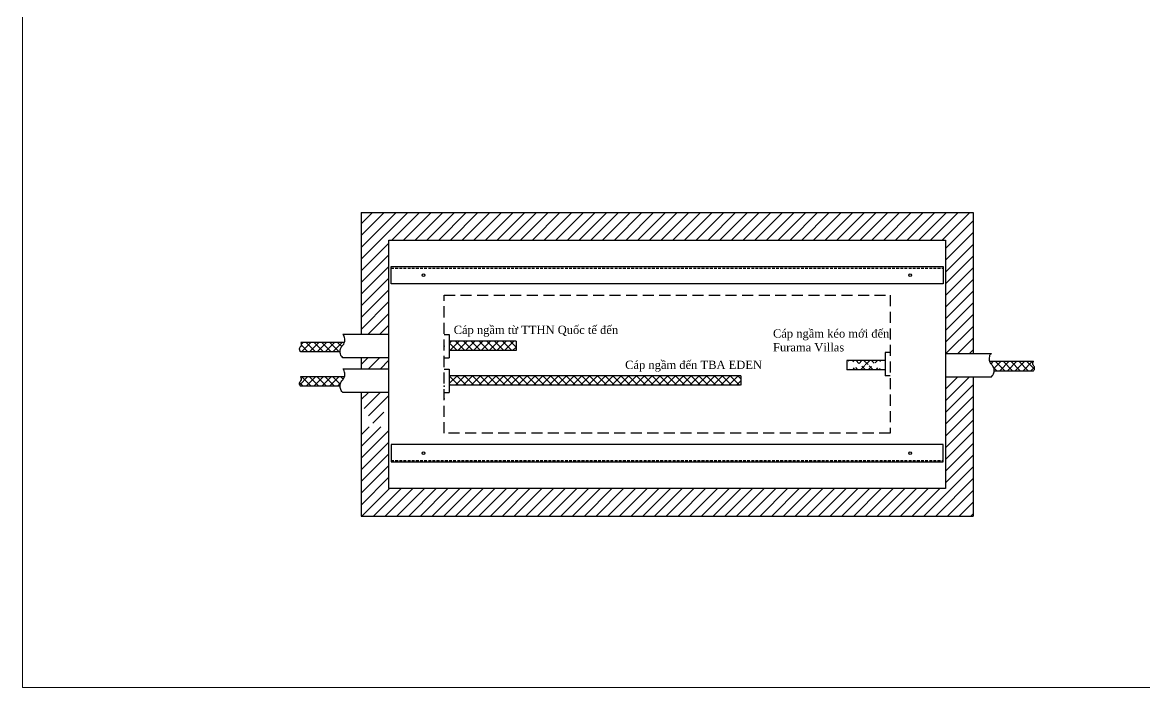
# Model space of a CAD drawing. Extents: x -186 to 682, y 299 to 595.
# Drawn here: x -185.6 to 17.7, y 298.8 to 419.3 of the extents above; entities that cross this region are included whole.
import ezdxf

# ---------------------------------------------------------------- set-up
doc = ezdxf.new("R2010")
doc.units = 0
doc.header["$LTSCALE"] = 2
doc.header["$MEASUREMENT"] = 0
doc.linetypes.add('DASHEDX2', pattern=[1.5, 1, -0.5])
doc.linetypes.add('HIDDEN', pattern=[0.375, 0.25, -0.125])
doc.layers.add('0-CON', color=7, linetype='CONTINUOUS', lineweight=0)
doc.layers.add('XA-TT2', color=7, linetype='CONTINUOUS')
doc.styles.add('VIET25', font='vntime.TTF', dxfattribs={"height": 2.5})
pattern_1 = [(45, (-106.8686, 85.1335), (-0.7071068, 0.7071068), []), (135, (-106.8686, 85.1335), (-0.7071068, -0.7071068), [])]

msp = doc.modelspace()

# ---------------------------------------------------------------- hatches: boundary and pattern name
at = {"layer": 'XA-TT2'}
h = msp.add_hatch(dxfattribs=at)
h.set_pattern_fill('ANSI31', color=8, scale=12, style=0)
h.paths.add_polyline_path([(-13.37, 355.08), (-18.38, 355.08), (-18.38, 334.87), (-119.2, 334.87), (-119.2, 346.02), (-124.22, 346.02), (-124.22, 329.87), (-13.37, 329.87)])
h.paths.add_polyline_path([(-13.37, 384.85), (-124.22, 384.85), (-124.22, 362.75), (-119.2, 362.75), (-119.2, 379.85), (-18.38, 379.85), (-18.38, 359.31), (-13.37, 359.31)])
h.paths.add_polyline_path([(-119.2, 358.52), (-124.22, 358.52), (-124.22, 356.5), (-119.2, 356.5)])
h.paths.add_polyline_path([(-119.2, 352.27), (-124.22, 352.27), (-124.22, 350.25), (-121.71, 346.02), (-119.2, 350.25)], flags=17)
h = msp.add_hatch(dxfattribs=at)
h.set_pattern_fill('ANSI37', color=8, scale=8, style=0)
h.set_pattern_definition(pattern_1)
edge = h.paths.add_edge_path()
edge.add_spline(control_points=[(-135.17, 361.33), (-135.16, 361.32), (-135.1, 361.3), (-135.07, 361.17), (-135.01, 360.96), (-135.05, 360.66), (-135.27, 360.46), (-135.39, 360.22), (-135.37, 359.96), (-135.29, 359.76), (-135.21, 359.68), (-135.17, 359.64)], knot_values=[0, 0, 0, 0, 0.0556, 0.173567, 0.349585, 0.753226, 0.959157, 1.236451, 1.527028, 1.698504, 1.870314, 1.870314, 1.870314, 1.870314], degree=3, periodic=0)
edge.add_line((-135.17, 359.64), (-128.03, 359.64))
edge.add_spline(control_points=[(-128.03, 359.64), (-128.04, 359.75), (-128.01, 360.09), (-127.78, 360.57), (-127.38, 360.93), (-127.26, 361.21), (-127.23, 361.33)], knot_values=[1.25519, 1.25519, 1.25519, 1.25519, 1.585587, 2.279228, 2.794358, 3.163339, 3.163339, 3.163339, 3.163339], degree=3, periodic=0)
edge.add_line((-127.23, 361.33), (-135.17, 361.33))
h = msp.add_hatch(dxfattribs=at)
h.set_pattern_fill('ANSI37', color=8, scale=8, style=0)
h.set_pattern_definition([(45, (0, -2.9772), (-0.7071068, 0.7071068), []), (135, (0, -2.9772), (-0.7071068, -0.7071068), [])])
h.paths.add_polyline_path([(-108.27, 361.52), (-108.27, 359.83), (-96.16, 359.83), (-96.16, 361.52)])
h = msp.add_hatch(dxfattribs=at)
h.set_pattern_fill('ANSI37', color=8, scale=8, style=0)
h.set_pattern_definition([(45, (-106.8686, 88.1107), (-0.7071068, 0.7071068), []), (135, (-106.8686, 88.1107), (-0.7071068, -0.7071068), [])])
edge = h.paths.add_edge_path()
edge.add_line((-29.3, 356.37), (-36.25, 356.37))
edge.add_line((-29.3, 358.06), (-36.25, 358.06))
h = msp.add_hatch(dxfattribs=at)
h.set_pattern_fill('ANSI37', color=8, scale=8, style=0)
h.set_pattern_definition([(135, (-30.7275, 87.9489), (0.7071068, 0.7071068), []), (45, (-30.7275, 87.9489), (0.7071068, -0.7071068), [])])
edge = h.paths.add_edge_path()
edge.add_spline(control_points=[(-2.41, 357.9), (-2.43, 357.89), (-2.48, 357.86), (-2.52, 357.74), (-2.58, 357.52), (-2.54, 357.23), (-2.32, 357.03), (-2.2, 356.78), (-2.22, 356.53), (-2.29, 356.33), (-2.37, 356.25), (-2.41, 356.2)], knot_values=[0, 0, 0, 0, 0.0556, 0.173567, 0.349585, 0.753226, 0.959157, 1.236451, 1.527028, 1.698504, 1.870314, 1.870314, 1.870314, 1.870314], degree=3, periodic=0)
edge.add_line((-2.41, 356.2), (-9.56, 356.2))
edge.add_spline(control_points=[(-9.56, 356.2), (-9.55, 356.32), (-9.58, 356.66), (-9.81, 357.14), (-10.2, 357.5), (-10.32, 357.78), (-10.36, 357.9)], knot_values=[1.25519, 1.25519, 1.25519, 1.25519, 1.585587, 2.279228, 2.794358, 3.163339, 3.163339, 3.163339, 3.163339], degree=3, periodic=0)
edge.add_line((-10.36, 357.9), (-2.41, 357.9))
h = msp.add_hatch(dxfattribs=at)
h.set_pattern_fill('ANSI37', color=8, scale=8, style=0)
h.set_pattern_definition(pattern_1)
edge = h.paths.add_edge_path()
edge.add_spline(control_points=[(-135.18, 355.08), (-135.16, 355.07), (-135.11, 355.05), (-135.07, 354.92), (-135.02, 354.71), (-135.06, 354.41), (-135.28, 354.21), (-135.4, 353.97), (-135.38, 353.71), (-135.3, 353.51), (-135.22, 353.43), (-135.18, 353.39)], knot_values=[0, 0, 0, 0, 0.0556, 0.173567, 0.349585, 0.753226, 0.959157, 1.236451, 1.527028, 1.698504, 1.870314, 1.870314, 1.870314, 1.870314], degree=3, periodic=0)
edge.add_line((-135.18, 353.39), (-128.04, 353.39))
edge.add_spline(control_points=[(-128.04, 353.39), (-128.04, 353.5), (-128.02, 353.84), (-127.78, 354.32), (-127.39, 354.68), (-127.27, 354.96), (-127.24, 355.08)], knot_values=[1.25519, 1.25519, 1.25519, 1.25519, 1.585587, 2.279228, 2.794358, 3.163339, 3.163339, 3.163339, 3.163339], degree=3, periodic=0)
edge.add_line((-127.24, 355.08), (-135.18, 355.08))
h = msp.add_hatch(dxfattribs=at)
h.set_pattern_fill('ANSI37', color=8, scale=8, style=0)
h.set_pattern_definition(pattern_1)
h.paths.add_polyline_path([(-55.45, 355.27), (-108.27, 355.27), (-108.27, 353.58), (-55.45, 353.58)])

# ---------------------------------------------------------------- linework, layer by layer
at = {"layer": '0-CON'}
for p, q in [((-185.57, 298.81), (-185.57, 595.21)), ((220.9, 298.81), (-185.57, 298.81))]:
    msp.add_line(p, q, dxfattribs=at)
at = {"layer": 'XA-TT2', "color": 8}
for p, q in [((-124.22, 384.85), (-124.22, 362.75)), ((-124.22, 384.85), (-13.37, 384.85)), ((-13.37, 384.85), (-13.37, 359.31)), ((-124.22, 358.52), (-124.22, 356.5)), ((-13.37, 355.08), (-13.37, 329.87)), ((-124.22, 352.27), (-124.22, 346.02)), ((-124.22, 346.02), (-124.22, 329.87)), ((-124.22, 329.87), (-13.37, 329.87))]:
    msp.add_line(p, q, dxfattribs=at)
at = {"layer": 'XA-TT2', "color": 8, "linetype": 'HIDDEN'}
for p, q in [((-118.79, 374.76), (-18.79, 374.76)), ((-118.79, 339.96), (-18.79, 339.96))]:
    msp.add_line(p, q, dxfattribs=at)
at = {"layer": 'XA-TT2', "color": 2, "linetype": 'DASHEDX2'}
for p, q in [((-109.21, 344.86), (-109.21, 369.86)), ((-109.21, 369.86), (-28.38, 369.86)), ((-28.38, 369.86), (-28.38, 344.86)), ((-28.38, 344.86), (-109.21, 344.86))]:
    msp.add_line(p, q, dxfattribs=at)
at = {"layer": 'XA-TT2'}
for p, q in [((-96.16, 361.52), (-96.16, 359.83)), ((-36.25, 358.06), (-36.25, 356.37)), ((-55.45, 355.27), (-55.45, 353.58))]:
    msp.add_line(p, q, dxfattribs=at)
at = {"layer": 'XA-TT2', "color": 7}
msp.add_lwpolyline([(-119.2, 334.87), (-119.2, 379.85), (-18.38, 379.85), (-18.38, 334.87)], close=True, dxfattribs=at)
at = {"layer": 'XA-TT2', "color": 147}
for points in [[(-118.79, 375.06), (-18.79, 375.06), (-18.79, 371.91), (-118.79, 371.91)], [(-118.79, 339.67), (-18.79, 339.67), (-18.79, 342.82), (-118.79, 342.82)]]:
    msp.add_lwpolyline(points, close=True, dxfattribs=at)
at = {"layer": 'XA-TT2'}
for points in [[(-119.19, 362.75), (-127.53, 362.75)], [(-109.21, 362.75), (-108.27, 362.75)], [(-108.27, 362.75), (-108.27, 358.52)], [(-127.23, 361.33), (-135.17, 361.33)], [(-96.16, 361.52), (-108.27, 361.52)], [(-96.16, 359.83), (-108.27, 359.83)], [(-128.03, 359.64), (-135.17, 359.64)], [(-119.19, 358.52), (-127.53, 358.52)], [(-109.21, 358.52), (-108.27, 358.52)], [(-29.3, 358.06), (-36.25, 358.06)], [(-29.3, 359.48), (-29.3, 355.25)], [(-28.38, 359.48), (-29.3, 359.48)], [(-18.39, 359.31), (-10.06, 359.31)], [(-10.36, 357.9), (-2.41, 357.9)], [(-119.2, 356.5), (-127.54, 356.5)], [(-109.21, 356.5), (-108.27, 356.5)], [(-108.27, 356.5), (-108.27, 352.27)], [(-29.3, 356.37), (-36.25, 356.37)], [(-9.56, 356.2), (-2.41, 356.2)], [(-127.24, 355.08), (-135.18, 355.08)], [(-55.45, 355.27), (-108.27, 355.27)], [(-28.38, 355.25), (-29.3, 355.25)], [(-18.39, 355.08), (-10.06, 355.08)], [(-128.04, 353.39), (-135.18, 353.39)], [(-119.2, 352.27), (-127.54, 352.27)], [(-109.21, 352.27), (-108.27, 352.27)], [(-55.48, 353.58), (-108.27, 353.58)]]:
    msp.add_lwpolyline(points, dxfattribs=at)
for centre in [(-112.92, 373.48), (-24.78, 373.48), (-112.92, 341.24), (-24.78, 341.24)]:
    msp.add_circle(centre, 0.251, dxfattribs=at)
for points in [[(-127.53, 358.52), (-127.81, 358.85), (-127.98, 359.24), (-128.01, 359.97), (-127.71, 360.6), (-127.38, 360.99), (-127.18, 361.98), (-127.28, 362.41), (-127.42, 362.68), (-127.53, 362.75)], [(-135.17, 359.64), (-135.29, 359.77), (-135.35, 359.93), (-135.36, 360.22), (-135.25, 360.47), (-135.11, 360.63), (-135.04, 361.02), (-135.07, 361.2), (-135.13, 361.3), (-135.17, 361.33)], [(-10.06, 355.08), (-9.78, 355.41), (-9.61, 355.81), (-9.58, 356.53), (-9.88, 357.16), (-10.21, 357.56), (-10.4, 358.55), (-10.31, 358.98), (-10.17, 359.24), (-10.06, 359.31)], [(-2.41, 356.2), (-2.3, 356.34), (-2.24, 356.49), (-2.23, 356.78), (-2.34, 357.04), (-2.48, 357.19), (-2.55, 357.59), (-2.51, 357.76), (-2.46, 357.87), (-2.41, 357.9)], [(-127.54, 352.27), (-127.82, 352.6), (-127.98, 352.99), (-128.01, 353.72), (-127.72, 354.35), (-127.39, 354.74), (-127.19, 355.73), (-127.29, 356.16), (-127.42, 356.43), (-127.54, 356.5)], [(-135.18, 353.39), (-135.29, 353.52), (-135.36, 353.68), (-135.37, 353.97), (-135.25, 354.22), (-135.12, 354.38), (-135.04, 354.77), (-135.08, 354.95), (-135.13, 355.05), (-135.18, 355.08)]]:
    msp.add_spline(points, degree=3, dxfattribs=at)
for p in [(-109.21, 360.63), (-109.21, 353.42), (-109.21, 351.11)]:
    msp.add_point(p, dxfattribs=at)

# ---------------------------------------------------------------- texts
at = {"layer": 'XA-TT2', "char_height": 1.5, "attachment_point": 4, "style": 'VIET25'}
for s, insert, width in [('{\\fTimes New Roman|b0|i0|c0|p18;Cáp ngầm từ TTHN Quốc tế đến}', (-107.46, 363.35), 29.7792), ('{\\fTimes New Roman|b0|i0|c0|p18;Cáp ngầm kéo mới đến Furama Villas}', (-49.62, 361.67), 21.6291), ('{\\fTimes New Roman|b0|i0|c0|p18;Cáp ngầm đến TBA EDEN}', (-76.4, 357.01), 29.7792)]:
    msp.add_mtext(s, dxfattribs=dict(at, insert=insert, width=width))

doc.saveas('drawing.dxf')
